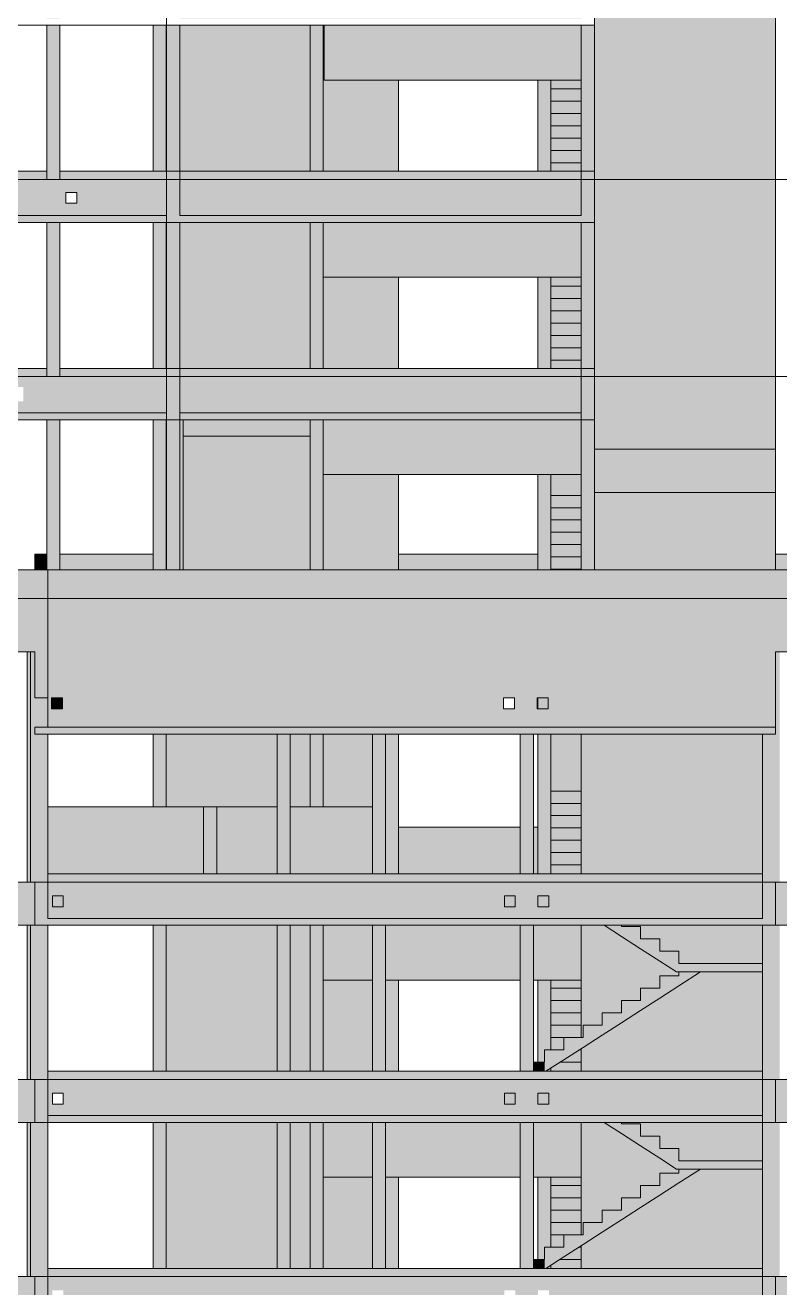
# Model space of a CAD drawing. Header units: centimetres. Extents: x -1475 to 26035, y -1239 to 84208.
# Drawn here: x 14263 to 15364, y 75527 to 77370 of the extents above; entities that cross this region are included whole.
import ezdxf

# ---------------------------------------------------------------- set-up
doc = ezdxf.new("R2010")
doc.units = ezdxf.units.CM
doc.linetypes.add('Centro', pattern=[3.175, 0.635, -0.47625, 1.5875, -0.47625])
for name, color, linetype, lineweight in [('A-FLOR', 7, 'Continuous', 9), ('A-FLOR-LEVL', 7, 'Continuous', 9), ('A-GENM', 7, 'Continuous', 18), ('A-WALL', 7, 'Continuous', 9), ('S-BEAM', 7, 'Continuous', 9), ('S-COLS', 7, 'Continuous', 9), ('S-STRS', 7, 'Continuous', 9)]:
    doc.layers.add(name, color=color, linetype=linetype, lineweight=lineweight)

# ---------------------------------------------------------------- blocks, each defined once
blk = doc.blocks.new('PED_FURO_RETANGULAR_R04_2020 _INSTÂNCIA_ - FURO RET-4086664-CT202 - CORTE ESQ_ DINF')
at = {"layer": 'A-GENM', "lineweight": 9}
for p, q in [((-382.8, 76372), (-366.8, 76388)), ((-366.8, 76372), (-382.8, 76388))]:
    blk.add_line(p, q, dxfattribs=at)

msp = doc.modelspace()

# ---------------------------------------------------------------- hatches: boundary and pattern name
at = {"layer": 'A-FLOR', "true_color": 0xc0c0c0}
for points in [[(13604.01, 77082), (14469.01, 77082), (14468.51, 77092), (13564.01, 77092), (13564.01, 77082)], [(14807.51, 77082), (15074.01, 77082), (15074.01, 77092), (14488.01, 77092), (14488.01, 77082), (14697.51, 77082)], [(13882.51, 76794), (14469.01, 76794), (14468.51, 76804), (13564.01, 76804), (13564.01, 76794), (13725.01, 76794)], [(14807.51, 76794), (15074.01, 76794), (15074.01, 76804), (14488.01, 76804), (14488.01, 76794), (14697.51, 76794)], [(14976.46, 76335), (15357.51, 76335), (15357.51, 76345), (14276.51, 76345), (14276.51, 76335), (14960.46, 76335)], [(14807.51, 76056), (15338.51, 76056), (15338.51, 76066), (14295.51, 76066), (14295.51, 76056), (14788.51, 76056)], [(14807.51, 75768), (15338.51, 75768), (15338.51, 75778), (14295.51, 75778), (14295.51, 75768), (14697.51, 75768)]]:
    msp.add_hatch(color=9, dxfattribs=at).paths.add_polyline_path(points, flags=0)
at = {"layer": 'A-WALL', "true_color": 0xc0c0c0}
h = msp.add_hatch(color=9, dxfattribs=at)
h.paths.add_polyline_path([(14976.46, 76575), (15010.51, 76575), (15010.51, 76598), (14807.51, 76598), (14807.51, 76575), (14960.46, 76575)], flags=0)
h.paths.add_polyline_path([(14449.51, 76575), (14449.51, 76598), (14313.01, 76597.64), (14313.01, 76575), (14316.96, 76575)], flags=0)
h.paths.add_polyline_path([(15511.51, 76575), (15511.51, 76598), (15357.51, 76598), (15357.51, 76575), (15418.77, 76575)], flags=0)
at = {"layer": 'S-BEAM', "true_color": 0xc0c0c0}
h = msp.add_hatch(color=9, dxfattribs=at)
h.paths.add_polyline_path([(14807.51, 77370), (14807.51, 77370), (14698.78, 77370)], flags=0)
h.paths.add_polyline_path([(14678.51, 77380), (15074.01, 77380), (15074.01, 77445), (14488.01, 77445), (14488.01, 77380), (14665.99, 77380)], flags=0)
for points in [[(14807.51, 77290), (15074.01, 77290), (15074.01, 77370), (14698.78, 77370), (14698.78, 77290), (14726.09, 77290)], [(13623.01, 77092), (14294.01, 77092), (14294.01, 77157), (13623.01, 77157), (13623.01, 77116)], [(14477.79, 77082), (14488.01, 77082), (14488.01, 77157), (14469.01, 77157), (14469.01, 77082)], [(14665.99, 77092), (15074.01, 77092), (15074.01, 77157), (14488.01, 77157), (14488.01, 77092), (14559.51, 77092)], [(15093.01, 77082), (15093.01, 77157), (15074.01, 77157), (15074.01, 77082)], [(15049.89, 77002), (15074.01, 77002), (15074.01, 77082), (14697.51, 77082), (14697.51, 77002), (15047.71, 77002)], [(14468.51, 76804), (14469.01, 76804), (14468.51, 76869), (14313.01, 76869), (14313.01, 76804)], [(14488.01, 76794), (14488.01, 76869), (14469.01, 76869), (14469.01, 76794), (14485.15, 76794)], [(14807.51, 76804), (15074.01, 76804), (15074.01, 76869), (14488.01, 76869), (14488.01, 76804), (14756.9, 76804)], [(15079.02, 76794), (15093.01, 76794), (15093.01, 76869), (15074.01, 76869), (15074.01, 76794)], [(14807.51, 76714), (15074.01, 76714), (15074.01, 76794), (14697.51, 76794), (14697.51, 76714), (14753.4, 76714)], [(15338.51, 76688), (15338.51, 76751), (15093.01, 76751), (15093.01, 76688), (15230.57, 76688)], [(15357.51, 76688), (15357.51, 76751), (15338.51, 76751), (15338.51, 76688)], [(14281.98, 76575), (14294.01, 76575), (14294.01, 76598), (14276.51, 76598), (14276.51, 76575)], [(14265.51, 76455), (14276.51, 76455), (14276.51, 76518), (14295.51, 76518), (14295.51, 76575), (13450.51, 76575), (13450.51, 76518), (14122.51, 76518), (14122.51, 76455)], [(15357.51, 76455), (15511.51, 76455), (15511.51, 76575), (15357.51, 76575), (15357.51, 76518)], [(14289.6, 76388), (14295.51, 76388), (14295.51, 76518), (14276.51, 76518), (14276.51, 76388)], [(14301.42, 76372), (14316.96, 76372), (14316.96, 76388), (14300.96, 76388), (14300.96, 76372)], [(14542.01, 76131), (14542.01, 76229), (14523.01, 76229), (14523.01, 76131)], [(14276.51, 76056), (14276.51, 76119), (14122.51, 76119), (14122.51, 76056), (14265.51, 76056)], [(14276.51, 76056), (14295.51, 76056), (14295.51, 76119), (14276.51, 76119), (14276.51, 76088.3)], [(15357.51, 76056), (15357.51, 76119), (15338.51, 76119), (15338.51, 76056)], [(15418.77, 76056), (15511.51, 76056), (15511.51, 76119), (15357.51, 76119), (15357.51, 76056)], [(14276.51, 75768), (14276.51, 75831), (14122.51, 75831), (14122.51, 75768), (14167.31, 75768)], [(14289.6, 75768), (14295.51, 75768), (14295.51, 75831), (14276.51, 75831), (14276.51, 75768)], [(15357.51, 75768), (15357.51, 75831), (15338.51, 75831), (15338.51, 75768)], [(15357.51, 75768), (15511.51, 75768), (15511.51, 75831), (15357.51, 75831), (15357.51, 75778)], [(14276.51, 75480.01), (14276.51, 75543.01), (14122.51, 75543.01), (14122.51, 75480.01), (14167.31, 75480.01)], [(14295.51, 75480.01), (14295.51, 75543.01), (14276.51, 75543.01), (14276.51, 75480.01), (14289.6, 75480.01)], [(15357.51, 75480.01), (15357.51, 75543.01), (15338.51, 75543.01), (15338.51, 75480.01)], [(15511.51, 75480.01), (15511.51, 75543.01), (15357.51, 75543.01), (15357.51, 75480.01), (15480.71, 75480.01)]]:
    msp.add_hatch(color=9, dxfattribs=at).paths.add_polyline_path(points, flags=0)
h = msp.add_hatch(color=9, dxfattribs=at)
h.paths.add_polyline_path([(14313.01, 77092), (14469.01, 77092), (14468.51, 77157), (14313.01, 77157), (14313.01, 77110)], flags=0)
h.paths.add_polyline_path([(14321.88, 77110), (14321.88, 77126), (14337.88, 77126), (14337.88, 77110)], flags=0)
h = msp.add_hatch(color=9, dxfattribs=at)
h.paths.add_polyline_path([(13630.91, 76804), (14294.01, 76804), (14294.01, 76869), (13623.01, 76869), (13623.01, 76804)], flags=0)
h.paths.add_polyline_path([(14259.92, 76821), (14228.92, 76821), (14228.92, 76842), (14259.92, 76842), (14259.92, 76821.87)], flags=0)
h = msp.add_hatch(color=9, dxfattribs=at)
h.paths.add_polyline_path([(14468.51, 76770), (14469.01, 76770.23), (14468.51, 76777.6)], flags=0)
h.paths.add_polyline_path([(14665.99, 76770), (14678.51, 76770), (14678.51, 76794), (14493.01, 76794), (14493.01, 76770), (14559.51, 76770)], flags=0)
h = msp.add_hatch(color=9, dxfattribs=at)
h.paths.add_polyline_path([(14976.46, 76345), (15357.51, 76345), (15357.51, 76575), (14295.51, 76575), (14295.51, 76345), (14960.46, 76345)], flags=0)
h.paths.add_polyline_path([(15009.46, 76372), (15009.46, 76388), (15025.46, 76388), (15025.46, 76372)], flags=0)
h.paths.add_polyline_path([(14300.96, 76372), (14300.96, 76388), (14316.96, 76388), (14316.96, 76372)], flags=0)
h.paths.add_polyline_path([(14976.46, 76372), (14960.46, 76372), (14960.46, 76388), (14976.46, 76388), (14976.46, 76375.51)], flags=0)
h = msp.add_hatch(color=9, dxfattribs=at)
h.paths.add_polyline_path([(14318.23, 76083), (14318.23, 76099), (14302.23, 76099), (14302.23, 76083), (14305.59, 76083)], flags=0)
h.paths.add_polyline_path([(14678.51, 76131), (14769.51, 76131), (14769.51, 76229), (14649.01, 76229), (14649.01, 76131), (14670.89, 76131)], flags=0)
h.paths.add_polyline_path([(14394.14, 76131), (14523.01, 76131), (14523.01, 76229), (14295.51, 76229), (14295.51, 76131), (14318.23, 76131)], flags=0)
h.paths.add_polyline_path([(14630.01, 76131), (14630.01, 76229), (14542.01, 76229), (14542.01, 76131)], flags=0)
h = msp.add_hatch(color=9, dxfattribs=at)
h.paths.add_polyline_path([(14981.98, 76131), (14985.01, 76131), (14985.01, 76199), (14807.51, 76199), (14807.51, 76131), (14977.73, 76131)], flags=0)
h.paths.add_polyline_path([(15010.51, 76131), (15010.51, 76199), (15004.01, 76199), (15004.01, 76131)], flags=0)
h = msp.add_hatch(color=9, dxfattribs=at)
h.paths.add_polyline_path([(15230.57, 76066), (15338.51, 76066), (15338.51, 76131), (14295.51, 76131), (14295.51, 76066), (15223.04, 76066)], flags=0)
h.paths.add_polyline_path([(14302.23, 76083), (14302.23, 76099), (14318.23, 76099), (14318.23, 76083)], flags=0)
h.paths.add_polyline_path([(14961.73, 76083), (14961.73, 76099), (14977.73, 76099), (14977.73, 76083)], flags=0)
h.paths.add_polyline_path([(15026.73, 76083), (15010.73, 76083), (15010.73, 76099), (15026.73, 76099)], flags=0)
h = msp.add_hatch(color=9, dxfattribs=at)
h.paths.add_polyline_path([(14769.51, 75976), (14769.51, 76056), (14697.51, 76056), (14697.51, 75976), (14719.34, 75976)], flags=0)
h.paths.add_polyline_path([(14985.01, 75976), (14985.01, 76056), (14788.51, 76056), (14788.51, 75976), (14854.18, 75976)], flags=0)
h.paths.add_polyline_path([(15074.01, 75976), (15074.01, 76056), (15004.01, 76056), (15004.01, 75976), (15042.38, 75976)], flags=0)
h.paths.add_polyline_path([(15026.73, 76083), (15026.73, 76099), (15010.73, 76099), (15010.73, 76083)], flags=0)
h.paths.add_polyline_path([(14961.73, 76083), (14977.73, 76083), (14977.73, 76099), (14961.73, 76099), (14961.73, 76084.2)], flags=0)
h = msp.add_hatch(color=9, dxfattribs=at)
h.paths.add_polyline_path([(14296.85, 75778), (15338.51, 75778), (15338.51, 75843), (14295.51, 75843), (14295.51, 75778), (14296.62, 75778)], flags=0)
h.paths.add_polyline_path([(15010.73, 75795), (15010.73, 75811), (15026.73, 75811), (15026.73, 75795)], flags=0)
h.paths.add_polyline_path([(14961.73, 75795), (14961.73, 75811), (14977.73, 75811), (14977.73, 75795)], flags=0)
h.paths.add_polyline_path([(14318.23, 75795), (14302.23, 75795), (14302.23, 75811), (14318.23, 75811)], flags=0)
h = msp.add_hatch(color=9, dxfattribs=at)
h.paths.add_polyline_path([(14769.51, 75688), (14769.51, 75768), (14697.51, 75768), (14697.51, 75688), (14719.33, 75688)], flags=0)
h.paths.add_polyline_path([(15074.01, 75688), (15074.01, 75768), (15004.01, 75768), (15004.01, 75688), (15049.89, 75688)], flags=0)
h.paths.add_polyline_path([(14788.51, 75688), (14985.01, 75688), (14985.01, 75768), (14788.51, 75768), (14788.51, 75750.76)], flags=0)
h.paths.add_polyline_path([(15026.73, 75795), (15026.73, 75811), (15010.73, 75811), (15010.73, 75795)], flags=0)
h.paths.add_polyline_path([(14961.73, 75795), (14977.73, 75795), (14977.73, 75811), (14961.73, 75811), (14961.73, 75796.2)], flags=0)
h = msp.add_hatch(color=9, dxfattribs=at)
h.paths.add_polyline_path([(14296.85, 75490.01), (15338.51, 75490.01), (15338.51, 75555.01), (14295.51, 75555.01), (14295.51, 75490.01), (14296.62, 75490.01)], flags=0)
h.paths.add_polyline_path([(15026.73, 75507.01), (15010.73, 75507.01), (15010.73, 75523.01), (15026.73, 75523.01)], flags=0)
h.paths.add_polyline_path([(14961.73, 75507.01), (14961.73, 75523.01), (14977.73, 75523.01), (14977.73, 75507.01)], flags=0)
h.paths.add_polyline_path([(14318.23, 75507.01), (14302.23, 75507.01), (14302.23, 75523.01), (14318.23, 75523.01)], flags=0)
at = {"layer": 'S-COLS', "true_color": 0xc0c0c0}
h = msp.add_hatch(color=9, dxfattribs=at)
h.paths.add_polyline_path([(14313.01, 77145), (14313.01, 77370), (14294.01, 77370), (14294.01, 77145)], flags=0)
h.paths.add_polyline_path([(14294.01, 77380), (14313.01, 77380.28), (14313.01, 77433), (14294.01, 77433)], flags=0)
for points in [[(15093.01, 77145), (15357.51, 77145), (15357.51, 77433), (15093.01, 77433), (15093.01, 77146.73)], [(14450.53, 77157), (14468.51, 77157), (14468.51, 77370), (14449.51, 77370), (14449.51, 77157)], [(14469.01, 77157), (14488.01, 77157), (14488.01, 77370), (14469.01, 77370)], [(14678.51, 77157), (14697.51, 77157), (14697.51, 77370), (14678.51, 77370), (14678.51, 77243.25)], [(14698.78, 77157), (14807.51, 77157), (14807.51, 77290), (14698.78, 77290), (14698.78, 77370), (14697.51, 77370), (14697.51, 77157)], [(15074.01, 77157), (15093.01, 77157), (15093.01, 77370), (15074.01, 77370), (15074.01, 77331.29)], [(15029.51, 77157), (15029.51, 77290), (15010.51, 77290), (15010.51, 77157), (15028.5, 77157)], [(15029.51, 77277), (15074.01, 77277), (15074.01, 77290), (15029.51, 77290)], [(15093.01, 76857), (15357.51, 76857), (15357.51, 77145), (15093.01, 77145), (15093.01, 76869)], [(14467.5, 76869), (14468.51, 76869), (14468.51, 77082), (14449.51, 77082), (14449.51, 76869)], [(14488.01, 76869), (14488.01, 77082), (14469.01, 77082), (14469.01, 76869), (14477.79, 76869)], [(14578.51, 76869), (14678.51, 76869), (14678.51, 77082), (14488.01, 77082), (14488.01, 76869), (14572.74, 76869)], [(14696.5, 76869), (14697.51, 76869), (14697.51, 77082), (14678.51, 77082), (14678.51, 76869)], [(15093.01, 76869), (15093.01, 77082), (15074.01, 77082), (15074.01, 76869), (15092, 76869)], [(14807.51, 76869), (14807.51, 77002), (14697.51, 77002), (14697.51, 76869)], [(15028.5, 76869), (15029.51, 76869), (15029.51, 77002), (15010.51, 77002), (15010.51, 76869)], [(15029.51, 76989), (15074.01, 76989), (15074.01, 77002), (15029.51, 77002)], [(14449.51, 76575), (14468.51, 76575), (14468.51, 76794), (14449.51, 76794), (14449.51, 76594.84)], [(14472.21, 76575), (14488.01, 76575), (14488.01, 76794), (14469.01, 76794), (14469.01, 76575)], [(14492.14, 76575), (14493.01, 76575), (14493.01, 76794), (14488.01, 76794), (14488.01, 76575)], [(14697.51, 76575), (14697.51, 76794), (14678.51, 76794), (14678.51, 76575)], [(15093.01, 76575), (15093.01, 76794), (15074.01, 76794), (15074.01, 76575), (15079.15, 76575)], [(14807.51, 76575), (14807.51, 76714), (14697.51, 76714), (14697.51, 76575)], [(15029.51, 76575), (15029.51, 76714), (15010.51, 76714), (15010.51, 76575)], [(15029.51, 76683.56), (15074.01, 76683.56), (15074.01, 76714), (15029.51, 76714)], [(14265.51, 76119), (14270.51, 76119), (14270.51, 76455), (14265.51, 76455), (14265.51, 76328.12)], [(14289.6, 76119), (14295.51, 76119), (14295.51, 76335), (14276.51, 76335), (14276.51, 76345), (14295.51, 76345), (14295.51, 76388), (14276.51, 76388), (14276.51, 76455), (14270.51, 76455), (14270.51, 76119), (14276.51, 76119)], [(15363.51, 76119), (15363.51, 76455), (15357.51, 76455), (15357.51, 76335), (15338.51, 76335), (15338.51, 76119), (15357.51, 76119)], [(14449.51, 76229), (14468.51, 76229), (14468.51, 76335), (14449.51, 76335)], [(14630.01, 76131), (14649.01, 76131), (14649.01, 76335), (14630.01, 76335), (14630.01, 76162.08)], [(14678.51, 76229), (14697.51, 76229), (14697.51, 76335), (14678.51, 76335), (14678.51, 76287.42)], [(14788.51, 76131), (14788.51, 76335), (14769.51, 76335), (14769.51, 76131), (14788.1, 76131)], [(14985.01, 76131), (15004.01, 76131), (15004.01, 76335), (14985.01, 76335), (14985.01, 76138.23)], [(15074.01, 76252), (15074.01, 76335), (15029.51, 76335), (15029.51, 76252), (15042.38, 76252)], [(15230.57, 76131), (15338.51, 76131), (15338.51, 76335), (15074.01, 76335), (15074.01, 76131), (15136.47, 76131)], [(14265.51, 75831), (14270.51, 75831), (14270.51, 76056), (14265.51, 76056), (14265.51, 76039.36)], [(14276.51, 75831), (14295.51, 75831), (14295.51, 76056), (14270.51, 76056), (14270.51, 75831)], [(14468.51, 75843), (14468.51, 76056), (14449.51, 76056), (14449.51, 75843), (14450.48, 75843)], [(14630.01, 75843), (14649.01, 75843), (14649.01, 76056), (14630.01, 76056), (14630.01, 75894.96)], [(14696.55, 75843), (14697.51, 75843), (14697.51, 76056), (14678.51, 76056), (14678.51, 75843)], [(14769.51, 75843), (14788.51, 75843), (14788.51, 76056), (14769.51, 76056), (14769.51, 75976)], [(15003, 75843), (15004.01, 75843), (15004.01, 76056), (14985.01, 76056), (14985.01, 75843)], [(15338.51, 75831), (15363.51, 75831), (15363.51, 76056), (15338.51, 76056), (15338.51, 75843)], [(15029.51, 75964), (15074.01, 75964), (15074.01, 75976), (15029.51, 75976)], [(14265.51, 75543.01), (14270.51, 75543.01), (14270.51, 75768), (14265.51, 75768), (14265.51, 75670.24)], [(14276.51, 75543.01), (14295.51, 75543.01), (14295.51, 75768), (14270.51, 75768), (14270.51, 75543.01)], [(14467.5, 75555.01), (14468.51, 75555.01), (14468.51, 75768), (14449.51, 75768), (14449.51, 75555.01)], [(14630.01, 75555.01), (14649.01, 75555.01), (14649.01, 75768), (14630.01, 75768), (14630.01, 75606.97)], [(14696.5, 75555.01), (14697.51, 75555.01), (14697.51, 75768), (14678.51, 75768), (14678.51, 75555.01)], [(14769.51, 75555.01), (14788.51, 75555.01), (14788.51, 75768), (14769.51, 75768), (14769.51, 75670.24)], [(15003, 75555.01), (15004.01, 75555.01), (15004.01, 75768), (14985.01, 75768), (14985.01, 75555.01)], [(15338.51, 75543.01), (15363.51, 75543.01), (15363.51, 75768), (15338.51, 75768), (15338.51, 75555.01)], [(15042.38, 75676), (15074.01, 75676), (15074.01, 75688), (15029.51, 75688), (15029.51, 75676)]]:
    msp.add_hatch(color=9, dxfattribs=at).paths.add_polyline_path(points, flags=0)
h = msp.add_hatch(color=9, dxfattribs=at)
h.paths.add_polyline_path([(14488.01, 77157), (14678.51, 77157), (14678.51, 77370), (14488.01, 77370)], flags=0)
h.paths.add_polyline_path([(14468.51, 77157), (14469.01, 77157), (14468.51, 77158.71)], flags=0)
h = msp.add_hatch(color=9, dxfattribs=at)
h.paths.add_polyline_path([(14313.01, 76857), (14313.01, 77082), (14294.01, 77082), (14294.01, 76857)], flags=0)
h.paths.add_polyline_path([(14313.01, 77092), (14313.01, 77145), (14294.01, 77145), (14294.01, 77092)], flags=0)
h = msp.add_hatch(color=9, dxfattribs=at)
h.paths.add_polyline_path([(14294.01, 76575), (14313.01, 76575), (14313.01, 76794), (14294.01, 76794), (14294.01, 76598)], flags=0)
h.paths.add_polyline_path([(14313.01, 76804), (14313.01, 76857), (14294.01, 76857), (14294.01, 76804)], flags=0)
h = msp.add_hatch(color=9, dxfattribs=at)
h.paths.add_polyline_path([(15136.47, 76575), (15357.51, 76575), (15357.51, 76688), (15093.01, 76688), (15093.01, 76575)], flags=0)
h.paths.add_polyline_path([(15357.51, 76751), (15357.51, 76857), (15093.01, 76857), (15093.01, 76751), (15338.51, 76751)], flags=0)
h = msp.add_hatch(color=9, dxfattribs=at)
h.paths.add_polyline_path([(14468.51, 76575), (14469.01, 76575), (14468.51, 76770)], flags=0)
h.paths.add_polyline_path([(14493.01, 76575), (14678.51, 76575), (14678.51, 76770), (14493.01, 76770)], flags=0)
h = msp.add_hatch(color=9, dxfattribs=at)
h.paths.add_polyline_path([(15010.51, 76131), (15029.51, 76131), (15029.51, 76335), (15010.51, 76335), (15010.51, 76199)], flags=0)
h.paths.add_polyline_path([(15015.82, 76372), (15025.46, 76372), (15025.46, 76388), (15010.51, 76388), (15010.51, 76372)], flags=0)
h = msp.add_hatch(color=9, dxfattribs=at)
h.paths.add_polyline_path([(14468.51, 76229), (14630.01, 76229), (14630.01, 76335), (14468.51, 76335)], flags=0)
h.paths.add_polyline_path([(14649.01, 76229), (14678.51, 76229), (14678.51, 76335), (14649.01, 76335), (14649.01, 76245.67)], flags=0)
h = msp.add_hatch(color=9, dxfattribs=at)
h.paths.add_polyline_path([(14788.51, 76131), (14807.51, 76131), (14807.51, 76335), (14788.51, 76335), (14788.51, 76223.92)], flags=0)
h.paths.add_polyline_path([(14769.51, 76229), (14769.51, 76335), (14697.51, 76335), (14697.51, 76229)], flags=0)
h = msp.add_hatch(color=9, dxfattribs=at)
h.paths.add_polyline_path([(14468.51, 75843), (14630.01, 75843), (14630.01, 76056), (14468.51, 76056), (14468.51, 76039.36)], flags=0)
h.paths.add_polyline_path([(14649.01, 75843), (14678.51, 75843), (14678.51, 76056), (14649.01, 76056), (14649.01, 75912.2)], flags=0)
h = msp.add_hatch(color=9, dxfattribs=at)
h.paths.add_polyline_path([(15074.01, 75843), (15338.51, 75843), (15338.51, 75988), (15248.04, 75988), (15074.01, 75876.13), (15074.01, 75854.8)], flags=0)
h.paths.add_polyline_path([(15076.51, 75892), (15076.51, 75910), (15104.51, 75910), (15104.51, 75928), (15132.51, 75928), (15132.51, 75946), (15160.51, 75946), (15160.51, 75964), (15188.51, 75964), (15188.51, 75982), (15216.51, 75982), (15216.51, 75988), (15212.99, 75988), (15107.21, 76056), (15074.01, 76056), (15074.01, 75892)], flags=0)
h.paths.add_polyline_path([(15273.89, 76000), (15338.51, 76000), (15338.51, 76056), (15132.51, 76056), (15132.51, 76054), (15160.51, 76054), (15160.51, 76036), (15188.51, 76036), (15188.51, 76018), (15216.51, 76018), (15216.51, 76000), (15230.57, 76000)], flags=0)
h = msp.add_hatch(color=9, dxfattribs=at)
h.paths.add_polyline_path([(14697.51, 75843), (14769.51, 75843), (14769.51, 75976), (14697.51, 75976), (14697.51, 75953.64)], flags=0)
h.paths.add_polyline_path([(14788.51, 75843), (14807.51, 75843), (14807.51, 75976), (14788.51, 75976)], flags=0)
h = msp.add_hatch(color=9, dxfattribs=at)
h.paths.add_polyline_path([(15029.51, 75843), (15029.51, 75847.52), (15022.48, 75843), (15028.5, 75843)], flags=0)
h.paths.add_polyline_path([(15010.51, 75856), (15020.51, 75856), (15020.51, 75874), (15029.51, 75874), (15029.51, 75976), (15010.51, 75976), (15010.51, 75859.73)], flags=0)
h = msp.add_hatch(color=9, dxfattribs=at)
h.paths.add_polyline_path([(14468.51, 75555.01), (14630.01, 75555.01), (14630.01, 75768), (14468.51, 75768), (14468.51, 75670.24)], flags=0)
h.paths.add_polyline_path([(14649.01, 75555.01), (14678.51, 75555.01), (14678.51, 75768), (14649.01, 75768), (14649.01, 75624.2)], flags=0)
h = msp.add_hatch(color=9, dxfattribs=at)
h.paths.add_polyline_path([(15230.57, 75555.01), (15338.51, 75555.01), (15338.51, 75700), (15248.04, 75700), (15074.01, 75588.13), (15074.01, 75555.01), (15188.51, 75555.01)], flags=0)
h.paths.add_polyline_path([(15076.51, 75604), (15076.51, 75622), (15104.51, 75622), (15104.51, 75640), (15132.51, 75640), (15132.51, 75658), (15160.51, 75658), (15160.51, 75676), (15188.51, 75676), (15188.51, 75694), (15216.51, 75694), (15216.51, 75700), (15212.99, 75700), (15107.21, 75768), (15074.01, 75768), (15074.01, 75604)], flags=0)
h.paths.add_polyline_path([(15230.57, 75712), (15338.51, 75712), (15338.51, 75768), (15132.51, 75768), (15132.51, 75766), (15160.51, 75766), (15160.51, 75748), (15188.51, 75748), (15188.51, 75730), (15216.51, 75730), (15216.51, 75712)], flags=0)
h = msp.add_hatch(color=9, dxfattribs=at)
h.paths.add_polyline_path([(14697.51, 75555.01), (14769.51, 75555.01), (14769.51, 75688), (14697.51, 75688), (14697.51, 75665.64)], flags=0)
h.paths.add_polyline_path([(14788.51, 75555.01), (14807.51, 75555.01), (14807.51, 75688), (14788.51, 75688), (14788.51, 75670.24)], flags=0)
h = msp.add_hatch(color=9, dxfattribs=at)
h.paths.add_polyline_path([(15028.5, 75555.01), (15029.51, 75555.01), (15029.51, 75559.52), (15022.48, 75555.01), (15026.73, 75555.01)], flags=0)
h.paths.add_polyline_path([(15010.73, 75568), (15020.51, 75568), (15020.51, 75586), (15029.51, 75586), (15029.51, 75688), (15010.51, 75688), (15010.51, 75568)], flags=0)
at = {"layer": 'S-STRS', "true_color": 0xc0c0c0}
for points in [[(15074.01, 77259), (15074.01, 77277), (15029.51, 77277), (15029.51, 77259), (15042.38, 77259)], [(15042.38, 77241), (15074.01, 77241), (15074.01, 77259), (15029.51, 77259), (15029.51, 77241)], [(15042.38, 77223), (15074.01, 77223), (15074.01, 77241), (15029.51, 77241), (15029.51, 77223)], [(15042.38, 77205), (15074.01, 77205), (15074.01, 77223), (15029.51, 77223), (15029.51, 77205)], [(15042.38, 77187), (15074.01, 77187), (15074.01, 77205), (15029.51, 77205), (15029.51, 77187)], [(15042.38, 77169), (15074.01, 77169), (15074.01, 77187), (15029.51, 77187), (15029.51, 77169)], [(15042.38, 77157), (15074.01, 77157), (15074.01, 77169), (15029.51, 77169), (15029.51, 77157)], [(15074.01, 76971), (15074.01, 76989), (15029.51, 76989), (15029.51, 76971), (15042.38, 76971)], [(15074.01, 76953), (15074.01, 76971), (15029.51, 76971), (15029.51, 76953), (15042.38, 76953)], [(15042.38, 76935), (15074.01, 76935), (15074.01, 76953), (15029.51, 76953), (15029.51, 76935)], [(15042.38, 76917), (15074.01, 76917), (15074.01, 76935), (15029.51, 76935), (15029.51, 76917)], [(15042.38, 76899), (15074.01, 76899), (15074.01, 76917), (15029.51, 76917), (15029.51, 76899)], [(15042.38, 76881), (15074.01, 76881), (15074.01, 76899), (15029.51, 76899), (15029.51, 76881)], [(15042.38, 76869), (15074.01, 76869), (15074.01, 76881), (15029.51, 76881), (15029.51, 76869)], [(15074.01, 76665.61), (15074.01, 76683.56), (15029.51, 76683.56), (15029.51, 76665.61), (15042.38, 76665.61)], [(15042.38, 76647.67), (15074.01, 76647.67), (15074.01, 76665.61), (15029.51, 76665.61), (15029.51, 76647.67)], [(15042.38, 76629.72), (15074.01, 76629.72), (15074.01, 76647.67), (15029.51, 76647.67), (15029.51, 76629.72)], [(15042.38, 76611.78), (15074.01, 76611.78), (15074.01, 76629.72), (15029.51, 76629.72), (15029.51, 76611.78)], [(15029.51, 76593.83), (15074.01, 76593.83), (15074.01, 76611.78), (15029.51, 76611.78)], [(15042.38, 76575.89), (15074.01, 76575.89), (15074.01, 76593.83), (15029.51, 76593.83), (15029.51, 76575.89)], [(15029.51, 76575), (15074.01, 76575), (15074.01, 76575.89), (15029.51, 76575.89)], [(15042.38, 76234), (15074.01, 76234), (15074.01, 76252), (15029.51, 76252), (15029.51, 76234)], [(15042.38, 76216), (15074.01, 76216), (15074.01, 76234), (15029.51, 76234), (15029.51, 76216)], [(15042.38, 76198), (15074.01, 76198), (15074.01, 76216), (15029.51, 76216), (15029.51, 76198)], [(15042.38, 76180), (15074.01, 76180), (15074.01, 76198), (15029.51, 76198), (15029.51, 76180)], [(15055.06, 76162), (15074.01, 76162), (15074.01, 76180), (15029.51, 76180), (15029.51, 76162), (15042.38, 76162)], [(15044.37, 76144), (15074.01, 76144), (15074.01, 76162), (15029.51, 76162), (15029.51, 76144), (15042.38, 76144)], [(15036.64, 76131), (15074.01, 76131), (15074.01, 76144), (15029.51, 76144), (15029.51, 76131)], [(15132.51, 76039.73), (15132.51, 76056), (15107.21, 76056)], [(15160.51, 76021.73), (15160.51, 76054), (15132.51, 76054), (15132.51, 76039.73), (15136.47, 76037.19)], [(15188.51, 76003.73), (15188.51, 76036), (15160.51, 76036), (15160.51, 76021.73), (15166.32, 76018)], [(15212.99, 75988), (15216.51, 75988), (15216.51, 76018), (15188.51, 76018), (15188.51, 76003.73), (15194.32, 76000)], [(15338.51, 75988), (15338.51, 76000), (15216.51, 76000), (15216.51, 75988), (15279.83, 75988)], [(15188.51, 75949.73), (15216.51, 75967.73), (15216.51, 75982), (15188.51, 75982), (15188.51, 75964)], [(15216.51, 75967.73), (15248.04, 75988), (15216.51, 75988), (15216.51, 75982)], [(15074.01, 75946), (15074.01, 75964), (15029.51, 75964), (15029.51, 75946), (15042.38, 75946)], [(15160.51, 75931.73), (15188.51, 75949.73), (15188.51, 75964), (15160.51, 75964), (15160.51, 75946)], [(15042.38, 75928), (15074.01, 75928), (15074.01, 75946), (15029.51, 75946), (15029.51, 75928)], [(15132.51, 75913.73), (15160.51, 75931.73), (15160.51, 75946), (15132.51, 75946), (15132.51, 75928)], [(15042.38, 75910), (15074.01, 75910), (15074.01, 75928), (15029.51, 75928), (15029.51, 75910)], [(15104.51, 75895.73), (15132.51, 75913.73), (15132.51, 75928), (15104.51, 75928), (15104.51, 75910)], [(15042.38, 75892), (15074.01, 75892), (15074.01, 75910), (15029.51, 75910), (15029.51, 75892)], [(15076.51, 75877.73), (15104.51, 75895.73), (15104.51, 75910), (15076.51, 75910), (15076.51, 75892)], [(15048.51, 75859.73), (15076.51, 75877.73), (15076.51, 75892), (15048.51, 75892), (15048.51, 75874)], [(15022.48, 75843), (15048.51, 75859.73), (15048.51, 75874), (15020.51, 75874), (15020.51, 75843)], [(15048.51, 75856), (15074.01, 75856), (15074.01, 75874), (15070.71, 75874), (15042.71, 75856)], [(15004.01, 75843), (15020.51, 75843), (15020.51, 75856), (15004.01, 75856), (15004.01, 75850.14)], [(15074.01, 75843), (15074.01, 75856), (15042.38, 75855.79), (15029.51, 75847.52), (15029.51, 75843), (15042.38, 75843)], [(15132.51, 75751.74), (15132.51, 75768), (15107.21, 75768)], [(15160.51, 75733.74), (15160.51, 75766), (15132.51, 75766), (15132.51, 75751.74), (15136.47, 75749.19)], [(15188.51, 75715.74), (15188.51, 75748), (15160.51, 75748), (15160.51, 75733.74), (15165.75, 75730.37)], [(15212.99, 75700), (15216.51, 75700), (15216.51, 75730), (15188.51, 75730), (15188.51, 75715.74), (15194.32, 75712)], [(15338.51, 75700), (15338.51, 75712), (15216.51, 75712), (15216.51, 75700), (15324.67, 75700)], [(15188.51, 75661.74), (15216.51, 75679.74), (15216.51, 75694), (15188.51, 75694), (15188.51, 75670.24)], [(15216.51, 75679.74), (15248.04, 75700), (15216.51, 75700), (15216.51, 75694)], [(15074.01, 75658), (15074.01, 75676), (15029.51, 75676), (15029.51, 75658), (15042.38, 75658)], [(15160.51, 75643.74), (15188.51, 75661.74), (15188.51, 75676), (15160.51, 75676), (15160.51, 75658)], [(15042.38, 75640), (15074.01, 75640), (15074.01, 75658), (15029.51, 75658), (15029.51, 75640)], [(15132.51, 75625.74), (15160.51, 75643.74), (15160.51, 75658), (15132.51, 75658), (15132.51, 75640)], [(15042.38, 75622), (15074.01, 75622), (15074.01, 75640), (15029.51, 75640), (15029.51, 75622)], [(15104.51, 75607.74), (15132.51, 75625.74), (15132.51, 75640), (15104.51, 75640), (15104.51, 75622)], [(15042.38, 75604), (15074.01, 75604), (15074.01, 75622), (15029.51, 75622), (15029.51, 75604)], [(15076.51, 75589.74), (15104.51, 75607.74), (15104.51, 75622), (15076.51, 75622), (15076.51, 75604)], [(15048.51, 75571.74), (15076.51, 75589.74), (15076.51, 75604), (15048.51, 75604), (15048.51, 75586)], [(15022.48, 75555.01), (15048.51, 75571.74), (15048.51, 75586), (15020.51, 75586), (15020.51, 75555.01)], [(15055.84, 75568), (15074.01, 75568), (15074.01, 75586), (15070.71, 75586), (15042.71, 75568), (15048.51, 75568)], [(15018.03, 75555.01), (15020.51, 75555.01), (15020.51, 75568), (15004.01, 75568), (15004.01, 75555.01), (15010.73, 75555.01)], [(15029.51, 75555.01), (15074.01, 75555.01), (15074.01, 75568), (15042.38, 75567.79), (15029.51, 75559.52)]]:
    msp.add_hatch(color=9, dxfattribs=at).paths.add_polyline_path(points, flags=0)
h = msp.add_hatch(color=9, dxfattribs=at)
h.paths.add_polyline_path([(15048.51, 75874), (15048.51, 75892), (15029.51, 75892), (15029.51, 75874), (15042.38, 75874)], flags=0)
h.paths.add_polyline_path([(15070.71, 75874), (15074.01, 75874), (15074.01, 75876.13)], flags=0)
h = msp.add_hatch(color=9, dxfattribs=at)
h.paths.add_polyline_path([(15074.01, 75586), (15074.01, 75588.13), (15070.71, 75586)], flags=0)
h.paths.add_polyline_path([(15029.51, 75586), (15048.51, 75586), (15048.51, 75604), (15029.51, 75604)], flags=0)

# ---------------------------------------------------------------- linework, layer by layer
at = {"layer": 'A-FLOR'}
for p, q in [((14469.01, 77370), (13564.01, 77370)), ((15074.01, 77370), (14488.01, 77370)), ((13564.01, 77092), (14469.01, 77092)), ((14488.01, 77092), (15074.01, 77092)), ((14469.01, 77082), (13564.01, 77082)), ((15074.01, 77082), (14488.01, 77082)), ((13564.01, 76804), (14469.01, 76804)), ((14469.01, 76794), (13564.01, 76794)), ((14488.01, 76804), (15074.01, 76804)), ((14488.01, 76804), (14488.01, 76794)), ((15074.01, 76794), (14488.01, 76794)), ((15074.01, 76804), (15074.01, 76794)), ((14276.51, 76345), (15357.51, 76345)), ((14276.51, 76335), (14276.51, 76345)), ((15357.51, 76335), (14276.51, 76335)), ((15357.51, 76345), (15357.51, 76335)), ((14295.51, 76066), (15338.51, 76066)), ((15338.51, 76056), (14295.51, 76056)), ((14295.51, 75778), (15338.51, 75778)), ((15338.51, 75768), (14295.51, 75768))]:
    msp.add_line(p, q, dxfattribs=at)
at = {"layer": 'A-FLOR-LEVL', "linetype": 'Centro'}
for p, q in [((13159.76, 77145), (16958.36, 77145)), ((13159.76, 76857), (16958.36, 76857)), ((13159.76, 76533), (16958.36, 76533)), ((13159.76, 76119), (16958.36, 76119)), ((13159.76, 75831), (16958.36, 75831)), ((13159.76, 75543.01), (16958.36, 75543.01))]:
    msp.add_line(p, q, dxfattribs=at)
at = {"layer": 'A-WALL'}
for p, q in [((14449.51, 76598), (14313.01, 76598)), ((15010.51, 76598), (14807.51, 76598)), ((15511.51, 76598), (15357.51, 76598))]:
    msp.add_line(p, q, dxfattribs=at)
at = {"layer": 'S-BEAM'}
for p, q in [((14469.01, 77445), (14469.01, 77370)), ((15093.01, 77370), (15093.01, 77445)), ((14469.01, 77370), (14488.01, 77370)), ((14698.78, 77290), (14698.78, 77370)), ((15074.01, 77370), (15093.01, 77370)), ((14698.78, 77290), (15074.01, 77290)), ((13623.01, 77157), (14294.01, 77157)), ((14294.01, 77157), (14294.01, 77145)), ((14313.01, 77157), (14313.01, 77145)), ((14313.01, 77157), (14469.01, 77157)), ((14488.01, 77157), (14469.01, 77157)), ((14469.01, 77157), (14469.01, 77082)), ((14488.01, 77157), (15074.01, 77157)), ((14488.01, 77092), (14488.01, 77157)), ((15093.01, 77157), (15074.01, 77157)), ((15074.01, 77157), (15074.01, 77092)), ((15093.01, 77082), (15093.01, 77157)), ((14321.88, 77126), (14337.88, 77126)), ((14321.88, 77110), (14321.88, 77126)), ((14337.88, 77126), (14337.88, 77110)), ((14337.88, 77110), (14321.88, 77110)), ((14469.01, 77082), (14488.01, 77082)), ((15074.01, 77082), (15093.01, 77082)), ((14697.51, 77002), (15074.01, 77002)), ((14294.01, 76869), (13623.01, 76869)), ((14294.01, 76869), (14294.01, 76857)), ((14313.01, 76869), (14469.01, 76869)), ((14313.01, 76869), (14313.01, 76857)), ((14488.01, 76869), (14469.01, 76869)), ((14469.01, 76869), (14469.01, 76794)), ((14488.01, 76869), (15074.01, 76869)), ((14488.01, 76804), (14488.01, 76869)), ((15093.01, 76869), (15074.01, 76869)), ((15074.01, 76869), (15074.01, 76804)), ((15093.01, 76794), (15093.01, 76869)), ((14468.51, 76794), (14468.51, 76770)), ((14469.01, 76794), (14488.01, 76794)), ((14488.01, 76794), (14488.01, 76804)), ((14678.51, 76770), (14678.51, 76794)), ((15074.01, 76804), (15074.01, 76794)), ((15074.01, 76794), (15093.01, 76794)), ((14493.01, 76770), (14678.51, 76770)), ((15093.01, 76751), (15338.51, 76751)), ((15338.51, 76751), (15357.51, 76751)), ((15357.51, 76751), (15357.51, 76688)), ((14697.51, 76714), (15074.01, 76714)), ((15338.51, 76688), (15093.01, 76688)), ((15357.51, 76688), (15338.51, 76688)), ((14294.01, 76598), (14276.51, 76598)), ((14276.51, 76598), (14276.51, 76575)), ((13450.51, 76575), (14295.51, 76575)), ((14295.51, 76575), (15357.51, 76575)), ((14295.51, 76575), (14295.51, 76345)), ((14295.51, 76518), (14295.51, 76575)), ((15357.51, 76575), (15511.51, 76575)), ((14295.51, 76388), (14295.51, 76518)), ((14276.51, 76455), (14122.51, 76455)), ((14276.51, 76455), (14276.51, 76388)), ((15357.51, 76345), (15357.51, 76455)), ((15357.51, 76455), (15511.51, 76455)), ((14276.51, 76388), (14295.51, 76388)), ((14300.96, 76388), (14316.96, 76388)), ((14300.96, 76372), (14300.96, 76388)), ((14316.96, 76388), (14316.96, 76372)), ((14960.46, 76388), (14976.46, 76388)), ((14960.46, 76372), (14960.46, 76388)), ((14976.46, 76388), (14976.46, 76372)), ((15009.46, 76388), (15025.46, 76388)), ((15009.46, 76372), (15009.46, 76388)), ((15025.46, 76388), (15025.46, 76372)), ((14316.96, 76372), (14300.96, 76372)), ((14976.46, 76372), (14960.46, 76372)), ((15025.46, 76372), (15009.46, 76372)), ((14295.51, 76229), (14523.01, 76229)), ((14542.01, 76229), (14523.01, 76229)), ((14523.01, 76229), (14523.01, 76131)), ((14542.01, 76229), (14630.01, 76229)), ((14542.01, 76131), (14542.01, 76229)), ((14649.01, 76229), (14769.51, 76229)), ((14807.51, 76199), (14985.01, 76199)), ((15004.01, 76199), (15010.51, 76199)), ((14295.51, 76119), (14295.51, 76131)), ((14295.51, 76131), (15338.51, 76131)), ((15338.51, 76131), (15338.51, 76119)), ((14122.51, 76119), (14276.51, 76119)), ((14295.51, 76119), (14276.51, 76119)), ((14276.51, 76119), (14276.51, 76056)), ((14295.51, 76066), (14295.51, 76119)), ((15357.51, 76119), (15338.51, 76119)), ((15338.51, 76119), (15338.51, 76066)), ((15357.51, 76056), (15357.51, 76119)), ((15357.51, 76119), (15511.51, 76119)), ((14302.23, 76099), (14318.23, 76099)), ((14302.23, 76083), (14302.23, 76099)), ((14318.23, 76099), (14318.23, 76083)), ((14961.73, 76099), (14977.73, 76099)), ((14961.73, 76083), (14961.73, 76099)), ((14977.73, 76099), (14977.73, 76083)), ((15010.73, 76099), (15026.73, 76099)), ((15010.73, 76083), (15010.73, 76099)), ((15026.73, 76099), (15026.73, 76083)), ((14318.23, 76083), (14302.23, 76083)), ((14977.73, 76083), (14961.73, 76083)), ((15026.73, 76083), (15010.73, 76083)), ((14122.51, 76056), (14276.51, 76056)), ((14276.51, 76056), (14295.51, 76056)), ((15338.51, 76056), (15357.51, 76056)), ((15357.51, 76056), (15511.51, 76056)), ((14697.51, 75976), (14769.51, 75976)), ((14788.51, 75976), (14985.01, 75976)), ((15004.01, 75976), (15074.01, 75976)), ((14295.51, 75831), (14295.51, 75843)), ((14295.51, 75843), (15338.51, 75843)), ((15338.51, 75843), (15338.51, 75831)), ((14122.51, 75831), (14276.51, 75831)), ((14295.51, 75831), (14276.51, 75831)), ((14276.51, 75831), (14276.51, 75768)), ((14295.51, 75778), (14295.51, 75831)), ((15357.51, 75831), (15338.51, 75831)), ((15338.51, 75831), (15338.51, 75778)), ((15357.51, 75768), (15357.51, 75831)), ((15357.51, 75831), (15511.51, 75831)), ((14302.23, 75811), (14318.23, 75811)), ((14302.23, 75795), (14302.23, 75811)), ((14318.23, 75795), (14302.23, 75795)), ((14318.23, 75811), (14318.23, 75795)), ((14961.73, 75811), (14977.73, 75811)), ((14961.73, 75795), (14961.73, 75811)), ((14977.73, 75795), (14961.73, 75795)), ((14977.73, 75811), (14977.73, 75795)), ((15010.73, 75811), (15026.73, 75811)), ((15010.73, 75795), (15010.73, 75811)), ((15026.73, 75795), (15010.73, 75795)), ((15026.73, 75811), (15026.73, 75795)), ((14295.51, 75768), (14295.51, 75778)), ((15338.51, 75778), (15338.51, 75768)), ((14122.51, 75768), (14276.51, 75768)), ((14276.51, 75768), (14295.51, 75768)), ((15338.51, 75768), (15357.51, 75768)), ((15357.51, 75768), (15511.51, 75768)), ((14697.51, 75688), (14769.51, 75688)), ((14788.51, 75688), (14985.01, 75688)), ((15004.01, 75688), (15074.01, 75688)), ((14295.51, 75543.01), (14295.51, 75555.01)), ((14295.51, 75555.01), (15338.51, 75555.01)), ((15338.51, 75555.01), (15338.51, 75543.01)), ((14122.51, 75543.01), (14276.51, 75543.01)), ((14295.51, 75543.01), (14276.51, 75543.01)), ((14276.51, 75543.01), (14276.51, 75480.01)), ((14295.51, 75490.01), (14295.51, 75543.01)), ((15357.51, 75543.01), (15338.51, 75543.01)), ((15338.51, 75543.01), (15338.51, 75490.01)), ((15357.51, 75480.01), (15357.51, 75543.01)), ((15357.51, 75543.01), (15511.51, 75543.01))]:
    msp.add_line(p, q, dxfattribs=at)
at = {"layer": 'S-COLS'}
for p, q in [((15357.51, 77433), (15357.51, 77145)), ((14294.01, 77370), (14294.01, 77145)), ((14313.01, 77145), (14313.01, 77370)), ((14449.51, 77370), (14449.51, 77157)), ((14468.51, 77370), (14468.51, 77157)), ((14469.01, 77370), (14469.01, 77157)), ((14488.01, 77370), (14488.01, 77157)), ((14678.51, 77370), (14678.51, 77157)), ((14697.51, 77370), (14697.51, 77157)), ((15074.01, 77370), (15074.01, 77157)), ((15093.01, 77157), (15093.01, 77370)), ((14807.51, 77290), (14807.51, 77157)), ((15010.51, 77290), (15010.51, 77157)), ((15029.51, 77290), (15029.51, 77205)), ((14313.01, 77145), (14294.01, 77145)), ((14313.01, 77145), (14294.01, 77145)), ((15357.51, 77145), (15093.01, 77145)), ((15357.51, 77145), (15093.01, 77145)), ((15357.51, 77145), (15357.51, 76857)), ((14294.01, 77082), (14294.01, 76857)), ((14313.01, 76857), (14313.01, 77082)), ((14449.51, 77082), (14449.51, 76869)), ((14468.51, 77082), (14468.51, 76868.96)), ((14469.01, 77082), (14469.01, 76869)), ((14488.01, 77082), (14488.01, 76869)), ((14678.51, 77082), (14678.51, 76869)), ((14697.51, 77082), (14697.51, 76869)), ((15074.01, 77082), (15074.01, 76869)), ((15093.01, 76869), (15093.01, 77082)), ((14807.51, 77002), (14807.51, 76869)), ((15010.51, 77002), (15010.51, 76869)), ((15029.51, 77002), (15029.51, 76917)), ((14313.01, 76857), (14294.01, 76857)), ((14313.01, 76857), (14294.01, 76857)), ((15357.51, 76857), (15093.01, 76857)), ((15357.51, 76857), (15093.01, 76857)), ((15357.51, 76857), (15357.51, 76751)), ((14294.01, 76794), (14294.01, 76575)), ((14313.01, 76575), (14313.01, 76794)), ((14449.51, 76794), (14449.51, 76575)), ((14468.51, 76794), (14468.51, 76575)), ((14469.01, 76794), (14469.01, 76575)), ((14488.01, 76794), (14488.01, 76575)), ((14493.01, 76575), (14493.01, 76794)), ((14678.51, 76794), (14678.51, 76575)), ((14697.51, 76794), (14697.51, 76575)), ((15074.01, 76794), (15074.01, 76575)), ((15093.01, 76575), (15093.01, 76794)), ((14807.51, 76714), (14807.51, 76575)), ((15010.51, 76714), (15010.51, 76575)), ((15029.51, 76714), (15029.51, 76611.78)), ((15357.51, 76688), (15357.51, 76575)), ((14265.51, 76455), (14265.51, 76119)), ((14270.51, 76455), (14270.51, 76119)), ((15010.51, 76388), (15010.51, 76371.89)), ((14295.51, 76131), (14295.51, 76335)), ((14449.51, 76335), (14449.51, 76229)), ((14468.51, 76335), (14468.51, 76229)), ((14630.01, 76335), (14630.01, 76131)), ((14649.01, 76131), (14649.01, 76335)), ((14678.51, 76335), (14678.51, 76229)), ((14697.51, 76335), (14697.51, 76229)), ((14769.51, 76335), (14769.51, 76131)), ((14788.51, 76131), (14788.51, 76335)), ((14807.51, 76335), (14807.51, 76131)), ((14985.01, 76335), (14985.01, 76131)), ((15004.01, 76131), (15004.01, 76335)), ((15010.51, 76335), (15010.51, 76131)), ((15029.51, 76335), (15029.51, 76180)), ((15074.01, 76131), (15074.01, 76335)), ((15338.51, 76335), (15338.51, 76131)), ((14265.51, 76056), (14265.51, 75831)), ((14270.51, 76056), (14270.51, 75831)), ((14295.51, 75843), (14295.51, 76056)), ((14449.51, 76056), (14449.51, 75843)), ((14468.51, 76056), (14468.51, 75843)), ((14630.01, 76056), (14630.01, 75843)), ((14649.01, 75843), (14649.01, 76056)), ((14678.51, 76056), (14678.51, 75843)), ((14697.51, 76056), (14697.51, 75843)), ((14769.51, 76056), (14769.51, 75843)), ((14788.51, 75843), (14788.51, 76056)), ((14985.01, 76056), (14985.01, 75843)), ((15004.01, 75843), (15004.01, 76056)), ((15074.01, 75892), (15074.01, 76056)), ((15338.51, 76056), (15338.51, 75843)), ((14807.51, 75976), (14807.51, 75843)), ((15010.51, 75976), (15010.51, 75856)), ((15029.51, 75976), (15029.51, 75892)), ((15074.01, 75843), (15074.01, 75876.13)), ((14265.51, 75768), (14265.51, 75543.01)), ((14270.51, 75768), (14270.51, 75543.01)), ((14295.51, 75555.01), (14295.51, 75768)), ((14449.51, 75768), (14449.51, 75555.01)), ((14468.51, 75768), (14468.51, 75555.01)), ((14630.01, 75768), (14630.01, 75555.01)), ((14649.01, 75555.01), (14649.01, 75768)), ((14678.51, 75768), (14678.51, 75555.01)), ((14697.51, 75768), (14697.51, 75555.01)), ((14769.51, 75768), (14769.51, 75555.01)), ((14788.51, 75555.01), (14788.51, 75768)), ((14985.01, 75768), (14985.01, 75555.01)), ((15004.01, 75555.01), (15004.01, 75768)), ((15074.01, 75604), (15074.01, 75768)), ((15338.51, 75768), (15338.51, 75555.01)), ((14807.51, 75688), (14807.51, 75555.01)), ((15010.51, 75688), (15010.51, 75568)), ((15029.51, 75688), (15029.51, 75604)), ((15074.01, 75555.01), (15074.01, 75588.13))]:
    msp.add_line(p, q, dxfattribs=at)
at = {"layer": 'S-STRS'}
for p, q in [((15029.51, 77277), (15074.01, 77277)), ((15029.51, 77259), (15074.01, 77259)), ((15029.51, 77241), (15074.01, 77241)), ((15029.51, 77223), (15074.01, 77223)), ((15029.51, 77205), (15074.01, 77205)), ((15029.51, 77187), (15029.51, 77205)), ((15029.51, 77187), (15074.01, 77187)), ((15029.51, 77169), (15029.51, 77187)), ((15029.51, 77169), (15074.01, 77169)), ((15029.51, 77157), (15029.51, 77169)), ((15029.51, 76989), (15074.01, 76989)), ((15029.51, 76971), (15074.01, 76971)), ((15029.51, 76953), (15074.01, 76953)), ((15029.51, 76935), (15074.01, 76935)), ((15029.51, 76917), (15074.01, 76917)), ((15029.51, 76899), (15029.51, 76917)), ((15029.51, 76899), (15074.01, 76899)), ((15029.51, 76881), (15029.51, 76899)), ((15029.51, 76881), (15074.01, 76881)), ((15029.51, 76869), (15029.51, 76881)), ((15029.51, 76683.56), (15074.01, 76683.56)), ((15029.51, 76665.61), (15074.01, 76665.61)), ((15029.51, 76647.67), (15074.01, 76647.67)), ((15029.51, 76629.72), (15074.01, 76629.72)), ((15029.51, 76611.78), (15074.01, 76611.78)), ((15029.51, 76593.83), (15029.51, 76611.78)), ((15029.51, 76593.83), (15074.01, 76593.83)), ((15029.51, 76575.89), (15029.51, 76593.83)), ((15029.51, 76575.89), (15074.01, 76575.89)), ((15029.51, 76575), (15029.51, 76575.89)), ((15029.51, 76252), (15074.01, 76252)), ((15029.51, 76234), (15074.01, 76234)), ((15029.51, 76216), (15074.01, 76216)), ((15029.51, 76198), (15074.01, 76198)), ((15029.51, 76180), (15074.01, 76180)), ((15029.51, 76162), (15029.51, 76180)), ((15029.51, 76162), (15074.01, 76162)), ((15029.51, 76144), (15029.51, 76162)), ((15029.51, 76144), (15074.01, 76144)), ((15029.51, 76131), (15029.51, 76144)), ((15107.21, 76056), (15132.51, 76039.73)), ((15132.51, 76054), (15132.51, 76056)), ((15132.51, 76054), (15160.51, 76054)), ((15160.51, 76036), (15160.51, 76054)), ((15132.51, 76039.73), (15160.51, 76021.73)), ((15160.51, 76036), (15188.51, 76036)), ((15188.51, 76018), (15188.51, 76036)), ((15160.51, 76021.73), (15188.51, 76003.73)), ((15188.51, 76018), (15212.99, 76018)), ((15212.99, 76018), (15216.51, 76018)), ((15216.51, 76000), (15216.51, 76018)), ((15188.51, 76003.73), (15212.99, 75988)), ((15216.51, 76000), (15338.51, 76000)), ((15188.51, 75982), (15216.51, 75982)), ((15188.51, 75964), (15188.51, 75982)), ((15212.99, 75988), (15216.51, 75988)), ((15216.51, 75982), (15216.51, 75988)), ((15216.51, 75988), (15338.51, 75988)), ((15248.04, 75988), (15216.51, 75967.73)), ((15029.51, 75964), (15074.01, 75964)), ((15160.51, 75964), (15188.51, 75964)), ((15160.51, 75946), (15160.51, 75964)), ((15188.51, 75949.73), (15216.51, 75967.73)), ((15029.51, 75946), (15074.01, 75946)), ((15132.51, 75946), (15160.51, 75946)), ((15132.51, 75928), (15132.51, 75946)), ((15160.51, 75931.73), (15188.51, 75949.73)), ((15029.51, 75928), (15074.01, 75928)), ((15104.51, 75928), (15132.51, 75928)), ((15104.51, 75910), (15104.51, 75928)), ((15132.51, 75913.73), (15160.51, 75931.73)), ((15029.51, 75910), (15074.01, 75910)), ((15076.51, 75910), (15104.51, 75910)), ((15076.51, 75892), (15076.51, 75910)), ((15104.51, 75895.73), (15132.51, 75913.73)), ((15029.51, 75892), (15048.51, 75892)), ((15029.51, 75874), (15029.51, 75892)), ((15048.51, 75892), (15076.51, 75892)), ((15048.51, 75874), (15048.51, 75892)), ((15076.51, 75877.73), (15104.51, 75895.73)), ((15020.51, 75874), (15048.51, 75874)), ((15020.51, 75856), (15020.51, 75874)), ((15048.51, 75859.73), (15076.51, 75877.73)), ((15070.71, 75874), (15074.01, 75874)), ((15004.01, 75856), (15020.51, 75856)), ((15022.48, 75843), (15048.51, 75859.73)), ((15042.71, 75856), (15074.01, 75856)), ((15029.51, 75843), (15029.51, 75847.52)), ((15107.21, 75768), (15132.51, 75751.74)), ((15132.51, 75766), (15132.51, 75768)), ((15132.51, 75766), (15160.51, 75766)), ((15160.51, 75748), (15160.51, 75766)), ((15132.51, 75751.74), (15160.51, 75733.74)), ((15160.51, 75748), (15188.51, 75748)), ((15188.51, 75730), (15188.51, 75748)), ((15160.51, 75733.74), (15188.51, 75715.74)), ((15188.51, 75730), (15212.99, 75730)), ((15212.99, 75730), (15216.51, 75730)), ((15216.51, 75712), (15216.51, 75730)), ((15188.51, 75715.74), (15212.99, 75700)), ((15216.51, 75712), (15338.51, 75712)), ((15188.51, 75694), (15216.51, 75694)), ((15188.51, 75676), (15188.51, 75694)), ((15212.99, 75700), (15216.51, 75700)), ((15216.51, 75694), (15216.51, 75700)), ((15216.51, 75700), (15338.51, 75700)), ((15248.04, 75700), (15216.51, 75679.74)), ((15029.51, 75676), (15074.01, 75676)), ((15160.51, 75676), (15188.51, 75676)), ((15160.51, 75658), (15160.51, 75676)), ((15188.51, 75661.74), (15216.51, 75679.74)), ((15029.51, 75658), (15074.01, 75658)), ((15132.51, 75658), (15160.51, 75658)), ((15132.51, 75640), (15132.51, 75658)), ((15160.51, 75643.74), (15188.51, 75661.74)), ((15029.51, 75640), (15074.01, 75640)), ((15104.51, 75640), (15132.51, 75640)), ((15104.51, 75622), (15104.51, 75640)), ((15132.51, 75625.74), (15160.51, 75643.74)), ((15029.51, 75622), (15074.01, 75622)), ((15076.51, 75622), (15104.51, 75622)), ((15076.51, 75604), (15076.51, 75622)), ((15104.51, 75607.74), (15132.51, 75625.74)), ((15029.51, 75604), (15048.51, 75604)), ((15029.51, 75586), (15029.51, 75604)), ((15048.51, 75604), (15076.51, 75604)), ((15048.51, 75586), (15048.51, 75604)), ((15076.51, 75589.74), (15104.51, 75607.74)), ((15020.51, 75586), (15048.51, 75586)), ((15020.51, 75568), (15020.51, 75586)), ((15048.51, 75571.74), (15076.51, 75589.74)), ((15070.71, 75586), (15074.01, 75586)), ((15004.01, 75568), (15020.51, 75568)), ((15022.48, 75555.01), (15048.51, 75571.74)), ((15029.51, 75555.01), (15029.51, 75559.52)), ((15042.71, 75568), (15074.01, 75568))]:
    msp.add_line(p, q, dxfattribs=at)

# ---------------------------------------------------------------- block references
at = {"layer": 'A-GENM', "lineweight": 9}
msp.add_blockref('PED_FURO_RETANGULAR_R04_2020 _INSTÂNCIA_ - FURO RET-4086664-CT202 - CORTE ESQ_ DINF', (14683.76, 0), dxfattribs=at)

doc.saveas('drawing.dxf')
